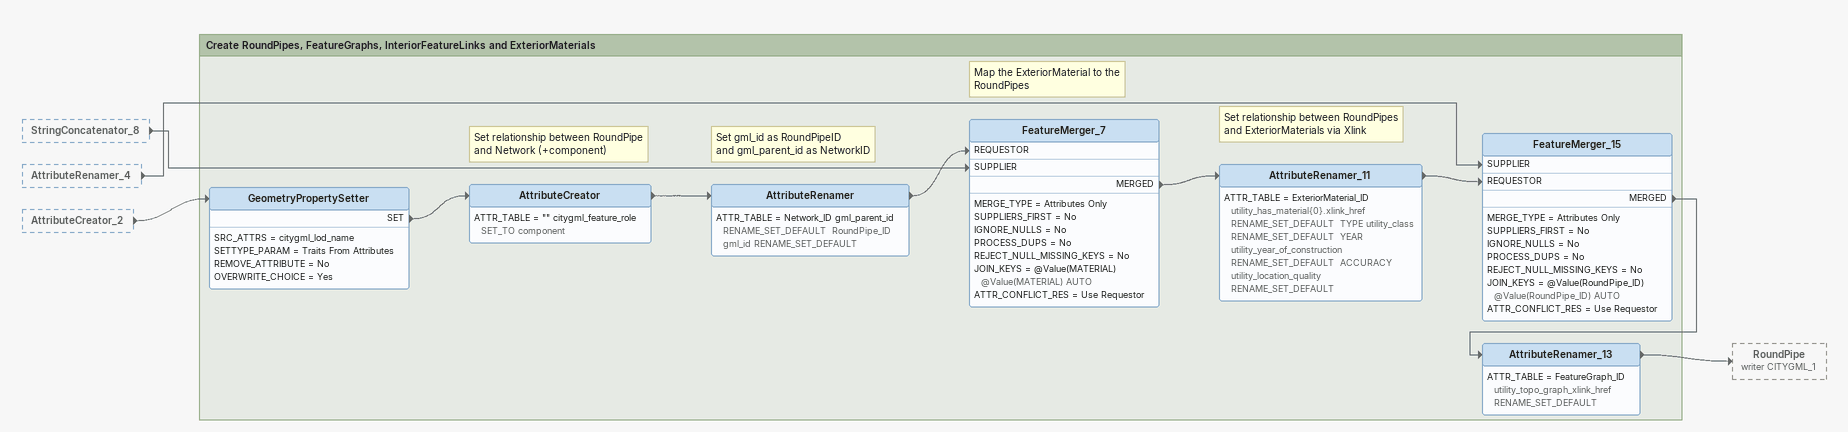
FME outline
StringConcatenator_8 [outside]
    -> FeatureMerger_7 [SUPPLIER]
AttributeRenamer_4 [outside]
    -> FeatureMerger_15 [SUPPLIER]
AttributeCreator_2 [outside]
    -> GeometryPropertySetter

Bookmark: Create RoundPipes, FeatureGraphs, InteriorFeatureLinks and ExteriorMaterials
GeometryPropertySetter
    SRC_ATTRS = citygml_lod_name
    SETTYPE_PARAM = Traits From Attributes
    REMOVE_ATTRIBUTE = No
    OVERWRITE_CHOICE = Yes
    SET -> AttributeCreator
Note: Set relationship between RoundPipe / and Network (+component)
AttributeCreator
    ATTR_TABLE = "" citygml_feature_role SET_TO component
    -> AttributeRenamer
Note: Set gml_id as RoundPipeID / and gml_parent_id as NetworkID
AttributeRenamer
    ATTR_TABLE = Network_ID gml_parent_id RENAME_SET_DEFAULT  RoundPipe_ID gml_id RENAME_SET_DEFAULT
    -> FeatureMerger_7 [REQUESTOR]
Note: Map the ExteriorMaterial to the / RoundPipes
FeatureMerger_7
    MERGE_TYPE = Attributes Only
    SUPPLIERS_FIRST = No
    IGNORE_NULLS = No
    PROCESS_DUPS = No
    REJECT_NULL_MISSING_KEYS = No
    JOIN_KEYS = @Value(MATERIAL) @Value(MATERIAL) AUTO
    ATTR_CONFLICT_RES = Use Requestor
    MERGED -> AttributeRenamer_11
Note: Set relationship between RoundPipes / and ExteriorMaterials via Xlink
AttributeRenamer_11
    ATTR_TABLE = ExteriorMaterial_ID utility_has_material{0}.xlink_href RENAME_SET_DEFAULT  TYPE utility_class RENAME_SET_DEFAULT  YEAR utility_year_of_construction RENAME_SET_DEFAULT  ACCURACY utility_location_quality RENAME_SET_DEFAULT
    -> FeatureMerger_15 [REQUESTOR]
FeatureMerger_15
    MERGE_TYPE = Attributes Only
    SUPPLIERS_FIRST = No
    IGNORE_NULLS = No
    PROCESS_DUPS = No
    REJECT_NULL_MISSING_KEYS = No
    JOIN_KEYS = @Value(RoundPipe_ID) @Value(RoundPipe_ID) AUTO
    ATTR_CONFLICT_RES = Use Requestor
    MERGED -> AttributeRenamer_13
AttributeRenamer_13
    ATTR_TABLE = FeatureGraph_ID utility_topo_graph_xlink_href RENAME_SET_DEFAULT
    -> RoundPipe (writer CITYGML_1)
